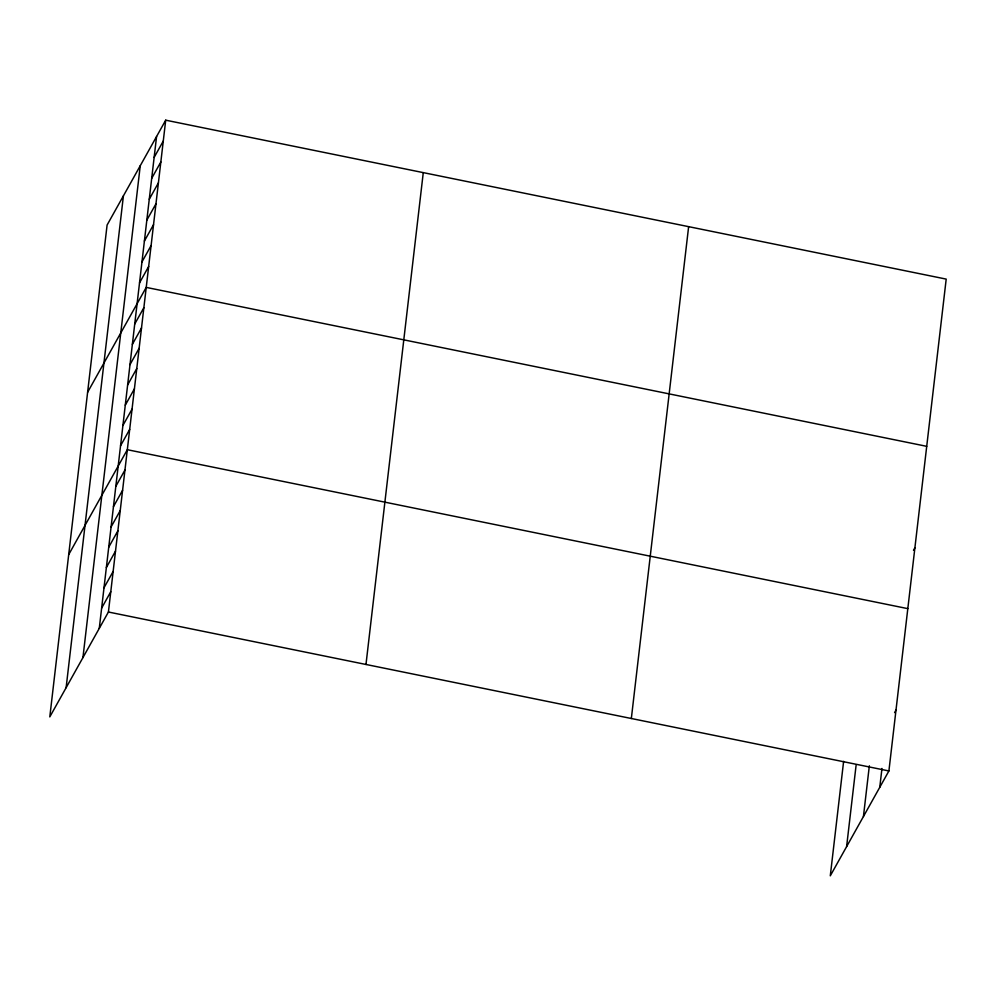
<?xml version="1.0" encoding="UTF-8"?>
<svg xmlns="http://www.w3.org/2000/svg" width="996" height="996" viewBox="0 0 996 996"><rect width="100%" height="100%" fill="white"/><g stroke="black" fill="none" stroke-linecap="round" stroke-linejoin="round"><path stroke-width="1.49" d="M66.122 687.676L123.417 195.839M82.942 657.584L140.249 165.734M99.276 628.364L156.571 136.527M165.71 120.18L107.095 225.046L49.8 716.896L108.415 612.017L165.71 120.18L946.2 279.104L888.905 770.954L830.291 875.82L843.624 761.342M365.98 664.469L423.275 172.619M631.34 718.502L688.634 226.665M846.612 846.612L856.074 765.463M863.432 816.521L869.346 765.8M879.767 787.301L881.958 768.464M154.131 157.43L163.269 141.083M151.703 178.334L160.842 161.987M149.263 199.237L158.401 182.891M146.835 220.141L155.974 203.782M144.395 241.044L153.533 224.685M141.955 261.948L151.093 245.589M139.527 282.852L148.665 266.492M87.611 392.275L146.225 287.396L926.716 446.333M134.721 324.036L143.86 307.689M132.368 344.33L141.507 327.983M130.003 364.623L139.141 348.264M127.637 384.904L136.776 368.557M125.272 405.198L134.41 388.838M122.906 425.479L132.045 409.132M120.541 445.772L129.679 429.425M68.712 554.585L127.326 449.706L907.817 608.643M115.822 486.347L124.961 470M113.457 506.64L122.595 490.281M111.091 526.921L120.23 510.575M108.726 547.215L117.864 530.856M106.36 567.508L115.499 551.149M103.995 587.789L113.146 571.443M101.642 608.083L110.78 591.724M913.494 550.29L914.901 547.775M894.582 712.601L895.989 710.086M108.415 612.017L888.905 770.954"/></g></svg>
